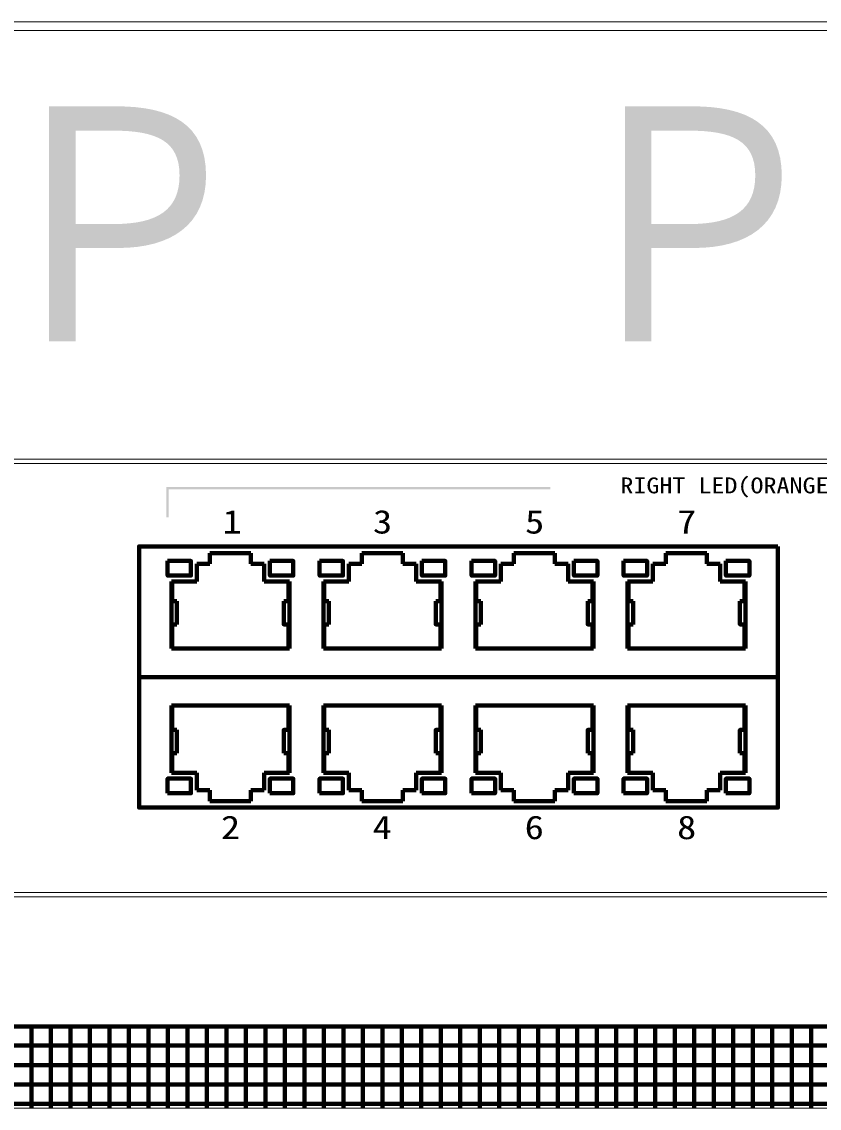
# Model space of a CAD drawing. Units: millimetres, scale not verified. Extents: x -900 to 900, y -280 to 280.
# Drawn here: x 150.3 to 156.84, y 70.28 to 79.2 of the extents above; entities that cross this region are included whole.
import ezdxf
from ezdxf.enums import TextEntityAlignment as Align

# ---------------------------------------------------------------- set-up
doc = ezdxf.new("R2010")
doc.units = ezdxf.units.MM
doc.header["$LTSCALE"] = 1.6
doc.linetypes.add('DASHED1', pattern=[1.8, 1.2, -0.6])
for name, color, linetype, lineweight in [('0-0_0', 7, 'Continuous', 20), ('0-4_(J)SP', 1, 'Continuous', 80), ('0-6_moji1', 7, 'Continuous', 20)]:
    doc.layers.add(name, color=color, linetype=linetype, lineweight=lineweight)
doc.styles.add('ＭＳ ゴシック', font='')
doc.styles.get('ＭＳ ゴシック').set_extended_font_data('MS Gothic')

# ---------------------------------------------------------------- blocks, each defined once
blk = doc.blocks.new('RD281E-')
at = {"layer": '0-4_(J)SP', "color": 7, "lineweight": 20}
for p, q in [((-120.62, 0), (120.62, 0)), ((-80, -10.85), (80, -10.85))]:
    blk.add_line(p, q, dxfattribs=at)
at = {"layer": '0-4_(J)SP'}
for p, q in [((-80, -6.65), (80, -6.65)), ((-18, -10.85), (-18, -6.65)), ((-17, -10.85), (-17, -6.65)), ((-16, -10.85), (-16, -6.65)), ((-15, -10.85), (-15, -6.65)), ((-14, -10.85), (-14, -6.65)), ((-13, -10.85), (-13, -6.65)), ((-12, -10.85), (-12, -6.65)), ((-11, -10.85), (-11, -6.65)), ((-10, -10.85), (-10, -6.65)), ((-9, -10.85), (-9, -6.65)), ((-8, -10.85), (-8, -6.65)), ((-7, -10.85), (-7, -6.65)), ((-6, -10.85), (-6, -6.65)), ((-5, -10.85), (-5, -6.65)), ((-4, -10.85), (-4, -6.65)), ((-3, -10.85), (-3, -6.65)), ((-2, -10.85), (-2, -6.65)), ((-1, -10.85), (-1, -6.65)), ((0, -10.85), (0, -6.65)), ((1, -10.85), (1, -6.65)), ((2, -10.85), (2, -6.65)), ((3, -10.85), (3, -6.65)), ((4, -10.85), (4, -6.65)), ((5, -10.85), (5, -6.65)), ((6, -10.85), (6, -6.65)), ((7, -10.85), (7, -6.65)), ((8, -10.85), (8, -6.65)), ((9, -10.85), (9, -6.65)), ((10, -10.85), (10, -6.65)), ((11, -10.85), (11, -6.65)), ((12, -10.85), (12, -6.65)), ((13, -10.85), (13, -6.65)), ((14, -10.85), (14, -6.65)), ((15, -10.85), (15, -6.65)), ((16, -10.85), (16, -6.65)), ((17, -10.85), (17, -6.65)), ((18, -10.85), (18, -6.65)), ((19, -10.85), (19, -6.65)), ((20, -10.85), (20, -6.65)), ((21, -10.85), (21, -6.65)), ((22, -10.85), (22, -6.65)), ((-84.22, -7.63), (84.22, -7.63)), ((-85.83, -8.63), (85.83, -8.63)), ((-86.95, -9.63), (86.95, -9.63)), ((-87.78, -10.63), (87.78, -10.63))]:
    blk.add_line(p, q, dxfattribs=at)
blk = doc.blocks.new('1U-')
at = {"layer": '0-4_(J)SP', "color": 7, "lineweight": 20}
for p, q in [((119.5, 0), (-119.5, 0)), ((-119.5, -22), (119.5, -22))]:
    blk.add_line(p, q, dxfattribs=at)
blk = doc.blocks.new('PN28160K-')
at = {"layer": '0-4_(J)SP', "color": 7, "lineweight": 20}
for p, q in [((82.5, 0), (-82.5, 0)), ((82.5, -22), (-82.5, -22))]:
    blk.add_line(p, q, dxfattribs=at)
at = {"layer": '0-4_(J)SP'}
for p, q in [((-8.85, -4.59), (-6.75, -4.59)), ((-8.85, -5.14), (-8.85, -4.59)), ((-6.75, -5.14), (-6.75, -4.59)), ((-1.05, -4.59), (1.05, -4.59)), ((-1.05, -5.14), (-1.05, -4.59)), ((1.05, -5.14), (1.05, -4.59)), ((6.75, -4.59), (8.85, -4.59)), ((6.75, -5.14), (6.75, -4.59)), ((8.85, -5.14), (8.85, -4.59)), ((14.55, -4.59), (16.65, -4.59)), ((14.55, -5.14), (14.55, -4.59)), ((16.65, -5.14), (16.65, -4.59)), ((-9.52, -5.14), (-8.85, -5.14)), ((-9.52, -6.04), (-9.52, -5.14)), ((-6.75, -5.14), (-6.07, -5.14)), ((-6.07, -6.04), (-6.07, -5.14)), ((-1.72, -5.14), (-1.05, -5.14)), ((-1.72, -6.04), (-1.72, -5.14)), ((1.05, -5.14), (1.73, -5.14)), ((1.73, -6.04), (1.73, -5.14)), ((6.08, -5.14), (6.75, -5.14)), ((6.08, -6.04), (6.08, -5.14)), ((8.85, -5.14), (9.53, -5.14)), ((9.53, -6.04), (9.53, -5.14)), ((13.88, -5.14), (14.55, -5.14)), ((13.88, -6.04), (13.88, -5.14)), ((16.65, -5.14), (17.33, -5.14)), ((17.33, -6.04), (17.33, -5.14)), ((-10.82, -9.49), (-10.82, -6.04)), ((-10.82, -6.04), (-9.52, -6.04)), ((-10.78, -7.05), (-10.78, -6.04)), ((-6.07, -6.04), (-4.77, -6.04)), ((-4.82, -7.05), (-4.82, -6.04)), ((-4.77, -9.49), (-4.77, -6.04)), ((-3.02, -9.49), (-3.02, -6.04)), ((-3.02, -6.04), (-1.72, -6.04)), ((-2.98, -7.05), (-2.98, -6.04)), ((1.73, -6.04), (3.03, -6.04)), ((2.98, -7.05), (2.98, -6.04)), ((3.03, -9.49), (3.03, -6.04)), ((4.78, -9.49), (4.78, -6.04)), ((4.78, -6.04), (6.08, -6.04)), ((4.82, -7.05), (4.82, -6.04)), ((9.53, -6.04), (10.83, -6.04)), ((10.78, -7.05), (10.78, -6.04)), ((10.83, -9.49), (10.83, -6.04)), ((12.58, -9.49), (12.58, -6.04)), ((12.58, -6.04), (13.88, -6.04)), ((12.62, -7.05), (12.62, -6.04)), ((17.33, -6.04), (18.63, -6.04)), ((18.58, -7.05), (18.58, -6.04)), ((18.63, -9.49), (18.63, -6.04)), ((-10.78, -7.05), (-10.54, -7.05)), ((-10.54, -7.05), (-10.54, -8.25)), ((-4.82, -7.05), (-5.06, -7.05)), ((-2.98, -7.05), (-2.74, -7.05)), ((-2.74, -7.05), (-2.74, -8.25)), ((2.98, -7.05), (2.74, -7.05)), ((4.82, -7.05), (5.06, -7.05)), ((5.06, -7.05), (5.06, -8.25)), ((10.78, -7.05), (10.54, -7.05)), ((12.62, -7.05), (12.86, -7.05)), ((12.86, -7.05), (12.86, -8.25)), ((18.58, -7.05), (18.34, -7.05)), ((-10.78, -8.25), (-10.78, -9.49)), ((-10.54, -8.25), (-10.78, -8.25)), ((-4.82, -8.25), (-4.82, -9.49)), ((-2.98, -8.25), (-2.98, -9.49)), ((-2.74, -8.25), (-2.98, -8.25)), ((2.98, -8.25), (2.98, -9.49)), ((4.82, -8.25), (4.82, -9.49)), ((5.06, -8.25), (4.82, -8.25)), ((10.78, -8.25), (10.78, -9.49)), ((12.62, -8.25), (12.62, -9.49)), ((12.86, -8.25), (12.62, -8.25)), ((18.58, -8.25), (18.58, -9.49)), ((-10.82, -9.49), (-4.77, -9.49)), ((-3.02, -9.49), (3.03, -9.49)), ((4.78, -9.49), (10.83, -9.49)), ((12.58, -9.49), (18.63, -9.49)), ((-12.48, -10.95), (20.29, -10.95)), ((-10.82, -12.41), (-10.82, -15.86)), ((-10.82, -12.41), (-4.77, -12.41)), ((-10.78, -13.66), (-10.78, -12.41)), ((-4.82, -13.66), (-4.82, -12.41)), ((-4.77, -12.41), (-4.77, -15.86)), ((-3.02, -12.41), (-3.02, -15.86)), ((-3.02, -12.41), (3.03, -12.41)), ((-2.98, -13.66), (-2.98, -12.41)), ((2.98, -13.66), (2.98, -12.41)), ((3.03, -12.41), (3.03, -15.86)), ((4.78, -12.41), (4.78, -15.86)), ((4.78, -12.41), (10.83, -12.41)), ((4.82, -13.66), (4.82, -12.41)), ((10.78, -13.66), (10.78, -12.41)), ((10.83, -12.41), (10.83, -15.86)), ((12.58, -12.41), (12.58, -15.86)), ((12.58, -12.41), (18.63, -12.41)), ((12.62, -13.66), (12.62, -12.41)), ((18.58, -13.66), (18.58, -12.41)), ((18.63, -12.41), (18.63, -15.86)), ((-10.54, -13.66), (-10.78, -13.66)), ((-10.54, -14.86), (-10.54, -13.66)), ((-2.74, -13.66), (-2.98, -13.66)), ((-2.74, -14.86), (-2.74, -13.66)), ((5.06, -13.66), (4.82, -13.66)), ((5.06, -14.86), (5.06, -13.66)), ((12.86, -13.66), (12.62, -13.66)), ((12.86, -14.86), (12.86, -13.66)), ((-10.78, -14.86), (-10.54, -14.86)), ((-10.78, -14.86), (-10.78, -15.86)), ((-4.82, -14.86), (-5.06, -14.86)), ((-4.82, -14.86), (-4.82, -15.86)), ((-2.98, -14.86), (-2.74, -14.86)), ((-2.98, -14.86), (-2.98, -15.86)), ((2.98, -14.86), (2.74, -14.86)), ((2.98, -14.86), (2.98, -15.86)), ((4.82, -14.86), (5.06, -14.86)), ((4.82, -14.86), (4.82, -15.86)), ((10.78, -14.86), (10.54, -14.86)), ((10.78, -14.86), (10.78, -15.86)), ((12.62, -14.86), (12.86, -14.86)), ((12.62, -14.86), (12.62, -15.86)), ((18.58, -14.86), (18.34, -14.86)), ((18.58, -14.86), (18.58, -15.86)), ((-10.82, -15.86), (-9.52, -15.86)), ((-9.52, -15.86), (-9.52, -16.76)), ((-6.07, -15.86), (-4.77, -15.86)), ((-6.07, -15.86), (-6.07, -16.76)), ((-3.02, -15.86), (-1.72, -15.86)), ((-1.72, -15.86), (-1.72, -16.76)), ((1.73, -15.86), (3.03, -15.86)), ((1.73, -15.86), (1.73, -16.76)), ((4.78, -15.86), (6.08, -15.86)), ((6.08, -15.86), (6.08, -16.76)), ((9.53, -15.86), (10.83, -15.86)), ((9.53, -15.86), (9.53, -16.76)), ((12.58, -15.86), (13.88, -15.86)), ((13.88, -15.86), (13.88, -16.76)), ((17.33, -15.86), (18.63, -15.86)), ((17.33, -15.86), (17.33, -16.76)), ((-9.52, -16.76), (-8.85, -16.76)), ((-8.85, -16.76), (-8.85, -17.31)), ((-6.75, -16.76), (-6.75, -17.31)), ((-6.75, -16.76), (-6.07, -16.76)), ((-1.72, -16.76), (-1.05, -16.76)), ((-1.05, -16.76), (-1.05, -17.31)), ((1.05, -16.76), (1.05, -17.31)), ((1.05, -16.76), (1.73, -16.76)), ((6.08, -16.76), (6.75, -16.76)), ((6.75, -16.76), (6.75, -17.31)), ((8.85, -16.76), (8.85, -17.31)), ((8.85, -16.76), (9.53, -16.76)), ((13.88, -16.76), (14.55, -16.76)), ((14.55, -16.76), (14.55, -17.31)), ((16.65, -16.76), (16.65, -17.31)), ((16.65, -16.76), (17.33, -16.76)), ((-8.85, -17.31), (-6.75, -17.31)), ((-1.05, -17.31), (1.05, -17.31)), ((6.75, -17.31), (8.85, -17.31)), ((14.55, -17.31), (16.65, -17.31))]:
    blk.add_line(p, q, dxfattribs=at)
at = {"layer": '0-4_(J)SP', "color": 7, "lineweight": 20}
blk.add_lwpolyline([(82.5, -22), (82.5, 0), (-82.5, 0)], dxfattribs=at)
at = {"layer": '0-4_(J)SP'}
for points in [[(20.29, -4.25), (-12.48, -4.25), (-12.48, -17.65), (20.29, -17.65)], [(-11.02, -4.99), (-9.82, -4.99), (-9.82, -5.74), (-11.02, -5.74)], [(-5.77, -4.99), (-4.57, -4.99), (-4.57, -5.74), (-5.77, -5.74)], [(-3.22, -4.99), (-2.02, -4.99), (-2.02, -5.74), (-3.22, -5.74)], [(2.03, -4.99), (3.23, -4.99), (3.23, -5.74), (2.03, -5.74)], [(4.58, -4.99), (5.78, -4.99), (5.78, -5.74), (4.58, -5.74)], [(9.83, -4.99), (11.03, -4.99), (11.03, -5.74), (9.83, -5.74)], [(12.38, -4.99), (13.58, -4.99), (13.58, -5.74), (12.38, -5.74)], [(17.63, -4.99), (18.83, -4.99), (18.83, -5.74), (17.63, -5.74)], [(-11.02, -16.91), (-9.82, -16.91), (-9.82, -16.16), (-11.02, -16.16)], [(-5.77, -16.91), (-4.57, -16.91), (-4.57, -16.16), (-5.77, -16.16)], [(-3.22, -16.91), (-2.02, -16.91), (-2.02, -16.16), (-3.22, -16.16)], [(2.03, -16.91), (3.23, -16.91), (3.23, -16.16), (2.03, -16.16)], [(4.58, -16.91), (5.78, -16.91), (5.78, -16.16), (4.58, -16.16)], [(9.83, -16.91), (11.03, -16.91), (11.03, -16.16), (9.83, -16.16)], [(12.38, -16.91), (13.58, -16.91), (13.58, -16.16), (12.38, -16.16)], [(17.63, -16.91), (18.83, -16.91), (18.83, -16.16), (17.63, -16.16)]]:
    blk.add_lwpolyline(points, close=True, dxfattribs=at)
for points in [[(-5.06, -7.05), (-5.06, -8.25), (-4.82, -8.25)], [(2.74, -7.05), (2.74, -8.25), (2.98, -8.25)], [(10.54, -7.05), (10.54, -8.25), (10.78, -8.25)], [(18.34, -7.05), (18.34, -8.25), (18.58, -8.25)], [(-5.06, -14.86), (-5.06, -13.66), (-4.82, -13.66)], [(2.74, -14.86), (2.74, -13.66), (2.98, -13.66)], [(10.54, -14.86), (10.54, -13.66), (10.78, -13.66)], [(18.34, -14.86), (18.34, -13.66), (18.58, -13.66)]]:
    blk.add_lwpolyline(points, dxfattribs=at)
for points in [[(-10.96, -2.75), (-11.09, -2.75), (-10.96, -1.31), (-11.09, -1.19)], [(-10.96, -1.31), (-11.09, -1.19), (8.62, -1.31), (8.62, -1.19)]]:
    blk.add_solid(points, dxfattribs=at)
at = {"layer": '0-4_(J)SP', "style": 'ＭＳ ゴシック', "width": 1.2}
for s, height, p in [('RIGHT LED(ORANGE):LOOP DETECTION', 0.8178, (12.21, -1.77)), ('1', 1.21, (-8.2, -3.95)), ('3', 1.21, (-0.48, -3.95)), ('5', 1.21, (7.32, -3.95)), ('7', 1.21, (15.12, -3.95)), ('2', 1.21, (-8.28, -19.63)), ('4', 1.21, (-0.5, -19.63)), ('6', 1.21, (7.3, -19.63)), ('8', 1.21, (15.12, -19.63))]:
    blk.add_text(s, height=height, dxfattribs=at).set_placement(p, align=Align.BOTTOM_LEFT)
blk = doc.blocks.new('PP-1U-2')
at = {"layer": '0-6_moji1'}
blk.add_blockref('1U-', (0, 0), dxfattribs=at)
at = {"layer": '0-4_(J)SP', "color": 2, "style": 'ＭＳ ゴシック', "width": 0.9}
blk.add_text('Ｐ\u3000Ｐ', height=12.03, dxfattribs=at).set_placement((-20.83, -19.56), align=Align.BOTTOM_LEFT)
blk = doc.blocks.new('2U-')
at = {"layer": '0-4_(J)SP', "color": 7, "lineweight": 20}
blk.add_line((-119.5, -44), (119.5, -44), dxfattribs=at)
blk = doc.blocks.new('BP-2U-2')
at = {"layer": '0-4_(J)SP'}
blk.add_blockref('2U-', (0, 0), dxfattribs=at)

msp = doc.modelspace()

# ---------------------------------------------------------------- linework, layer by layer
at = {"layer": '0-0_0', "linetype": 'DASHED1'}
for p, q in [((135.175, 79.125), (171.335, 79.125)), ((135.175, 75.569), (171.335, 75.569)), ((135.175, 72.013), (171.335, 72.013))]:
    msp.add_line(p, q, dxfattribs=at)

# ---------------------------------------------------------------- block references
at = {"layer": '0-4_(J)SP', "xscale": 0.16, "yscale": 0.16}
for name, p in [('BP-2U-2', (153.255, 86.237)), ('PP-1U-2', (153.255, 79.125)), ('1U-', (153.255, 75.569)), ('PN28160K-', (153.255, 75.569)), ('RD281E-', (153.255, 72.013))]:
    msp.add_blockref(name, p, dxfattribs=at)

doc.saveas('drawing.dxf')
